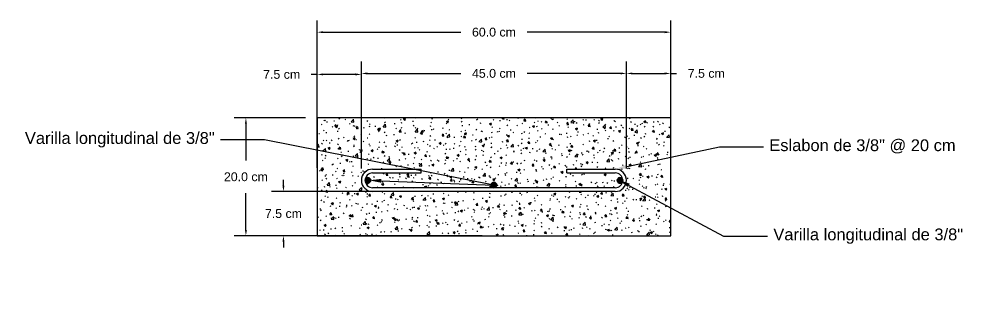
# Model space of a CAD drawing. Header units: metres. Extents: x 258817 to 259192, y 1878716 to 1878911.
# Drawn here: x 259034.751 to 259036.363, y 1878748.464 to 1878748.946 of the extents above; entities that cross this region are included whole.
import ezdxf
from ezdxf import colors
from ezdxf.entities.mleader import LeaderData, LeaderLine
from ezdxf.math import Vec2, Vec3

# ---------------------------------------------------------------- set-up
doc = ezdxf.new("R2010")
doc.units = ezdxf.units.M
doc.header["$MEASUREMENT"] = 0
doc.layers.add('Vistas', color=7, linetype='Continuous')
doc.styles.get("Standard").update_dxf_attribs({"font": 'arial.ttf'})
doc.dimstyles.new('1 a 5', dxfattribs={"dimtxt": 0.015, "dimasz": 0.01, "dimexe": 0.02, "dimexo": 0.02, "dimgap": 0.02, "dimtad": 0, "dimtih": 1, "dimtoh": 1, "dimdec": 1, "dimlfac": 100, "dimzin": 0, "dimdsep": 46, "dimtxsty": 'Standard', "dimcen": 0.01, "dimadec": 0, "dimazin": 0, "dimtfac": 1, "dimtdec": 1, "dimtofl": 0, "dimtmove": 0, "dimatfit": 3, "dimfxl": 1, "dimtolj": 1, "dimtzin": 0, "dimarcsym": 0})

# ---------------------------------------------------------------- blocks, each defined once
blk = doc.blocks.new('*D759')
at = {"layer": 'Defpoints', "color": 0, "transparency": 16777216}
for p in [(259035.1358, 1878748.7779), (259035.2568, 1878748.7779), (259035.2568, 1878748.5779)]:
    blk.add_point(p, dxfattribs=at)
at = {"layer": 'Vistas', "color": 0, "lineweight": -2, "transparency": 16777216}
for p, q in [((259035.2368, 1878748.7779), (259035.1158, 1878748.7779)), ((259035.1358, 1878748.7679), (259035.1358, 1878748.7055)), ((259035.1358, 1878748.5879), (259035.1358, 1878748.6502)), ((259035.2368, 1878748.5779), (259035.1158, 1878748.5779))]:
    blk.add_line(p, q, dxfattribs=at)
at = {"layer": 'Vistas', "color": 0, "transparency": 16777216}
for points in [[(259035.1341, 1878748.7679), (259035.1375, 1878748.7679), (259035.1358, 1878748.7779)], [(259035.1341, 1878748.5879), (259035.1375, 1878748.5879), (259035.1358, 1878748.5779)]]:
    blk.add_solid(points, dxfattribs=at)
at = {"layer": 'Vistas', "color": 0, "transparency": 16777216, "insert": (259035.1358, 1878748.6779), "char_height": 0.015, "attachment_point": 5}
blk.add_mtext('\\A1;20.0 cm', dxfattribs=at)
blk = doc.blocks.new('*D760')
at = {"layer": 'Defpoints', "color": 0, "transparency": 16777216}
for p in [(259035.8568, 1878748.9234), (259035.2568, 1878748.7779), (259035.8568, 1878748.7779)]:
    blk.add_point(p, dxfattribs=at)
at = {"layer": 'Vistas', "color": 0, "lineweight": -2, "transparency": 16777216}
for p, q in [((259035.2568, 1878748.7979), (259035.2568, 1878748.9434)), ((259035.8568, 1878748.7979), (259035.8568, 1878748.9434)), ((259035.2668, 1878748.9234), (259035.5006, 1878748.9234)), ((259035.8468, 1878748.9234), (259035.613, 1878748.9234))]:
    blk.add_line(p, q, dxfattribs=at)
at = {"layer": 'Vistas', "color": 0, "transparency": 16777216}
for points in [[(259035.2668, 1878748.9251), (259035.2668, 1878748.9217), (259035.2568, 1878748.9234)], [(259035.8468, 1878748.9251), (259035.8468, 1878748.9217), (259035.8568, 1878748.9234)]]:
    blk.add_solid(points, dxfattribs=at)
at = {"layer": 'Vistas', "color": 0, "transparency": 16777216, "insert": (259035.5568, 1878748.9234), "char_height": 0.015, "attachment_point": 5}
blk.add_mtext('\\A1;60.0 cm', dxfattribs=at)
blk = doc.blocks.new('*D761')
at = {"layer": 'Defpoints', "color": 0, "transparency": 16777216}
for p in [(259035.2568, 1878748.8517), (259035.2568, 1878748.6731), (259035.3318, 1878748.6731)]:
    blk.add_point(p, dxfattribs=at)
at = {"layer": 'Vistas', "color": 0, "lineweight": -2, "transparency": 16777216}
for p, q in [((259035.2568, 1878748.6931), (259035.2568, 1878748.8717)), ((259035.3318, 1878748.6931), (259035.3318, 1878748.8717)), ((259035.2568, 1878748.8517), (259035.2468, 1878748.8517)), ((259035.3218, 1878748.8517), (259035.2668, 1878748.8517))]:
    blk.add_line(p, q, dxfattribs=at)
at = {"layer": 'Vistas', "color": 0, "transparency": 16777216}
for points in [[(259035.2668, 1878748.8534), (259035.2668, 1878748.85), (259035.2568, 1878748.8517)], [(259035.3218, 1878748.8534), (259035.3218, 1878748.85), (259035.3318, 1878748.8517)]]:
    blk.add_solid(points, dxfattribs=at)
at = {"layer": 'Vistas', "color": 0, "transparency": 16777216, "insert": (259035.1965, 1878748.8517), "char_height": 0.015, "attachment_point": 5}
blk.add_mtext('\\A1;7.5 cm', dxfattribs=at)
blk = doc.blocks.new('*D762')
at = {"layer": 'Defpoints', "color": 0, "transparency": 16777216}
for p in [(259035.7818, 1878748.8534), (259035.3318, 1878748.6719), (259035.7818, 1878748.6719)]:
    blk.add_point(p, dxfattribs=at)
at = {"layer": 'Vistas', "color": 0, "lineweight": -2, "transparency": 16777216}
for p, q in [((259035.3318, 1878748.6919), (259035.3318, 1878748.8734)), ((259035.7818, 1878748.6919), (259035.7818, 1878748.8734)), ((259035.3418, 1878748.8534), (259035.5003, 1878748.8534)), ((259035.7718, 1878748.8534), (259035.6133, 1878748.8534))]:
    blk.add_line(p, q, dxfattribs=at)
at = {"layer": 'Vistas', "color": 0, "transparency": 16777216}
for points in [[(259035.3418, 1878748.855), (259035.3418, 1878748.8517), (259035.3318, 1878748.8534)], [(259035.7718, 1878748.855), (259035.7718, 1878748.8517), (259035.7818, 1878748.8534)]]:
    blk.add_solid(points, dxfattribs=at)
at = {"layer": 'Vistas', "color": 0, "transparency": 16777216, "insert": (259035.5568, 1878748.8534), "char_height": 0.015, "attachment_point": 5}
blk.add_mtext('\\A1;45.0 cm', dxfattribs=at)
blk = doc.blocks.new('*D763')
at = {"layer": 'Defpoints', "color": 0, "transparency": 16777216}
for p in [(259035.8568, 1878748.8534), (259035.7818, 1878748.6719), (259035.8568, 1878748.6719)]:
    blk.add_point(p, dxfattribs=at)
at = {"layer": 'Vistas', "color": 0, "lineweight": -2, "transparency": 16777216}
for p, q in [((259035.7818, 1878748.6919), (259035.7818, 1878748.8734)), ((259035.8568, 1878748.6919), (259035.8568, 1878748.8734)), ((259035.7918, 1878748.8534), (259035.8468, 1878748.8534)), ((259035.8568, 1878748.8534), (259035.8668, 1878748.8534))]:
    blk.add_line(p, q, dxfattribs=at)
at = {"layer": 'Vistas', "color": 0, "transparency": 16777216}
for points in [[(259035.7918, 1878748.855), (259035.7918, 1878748.8517), (259035.7818, 1878748.8534)], [(259035.8468, 1878748.855), (259035.8468, 1878748.8517), (259035.8568, 1878748.8534)]]:
    blk.add_solid(points, dxfattribs=at)
at = {"layer": 'Vistas', "color": 0, "transparency": 16777216, "insert": (259035.9171, 1878748.8534), "char_height": 0.015, "attachment_point": 5}
blk.add_mtext('\\A1;7.5 cm', dxfattribs=at)
blk = doc.blocks.new('*D764')
at = {"layer": 'Defpoints', "color": 0, "transparency": 16777216}
for p in [(259035.1995, 1878748.6529), (259035.5568, 1878748.6529), (259035.5568, 1878748.5779)]:
    blk.add_point(p, dxfattribs=at)
at = {"layer": 'Vistas', "color": 0, "lineweight": -2, "transparency": 16777216}
for p, q in [((259035.1995, 1878748.6629), (259035.1995, 1878748.6729)), ((259035.5368, 1878748.6529), (259035.1795, 1878748.6529)), ((259035.5368, 1878748.5779), (259035.1795, 1878748.5779)), ((259035.1995, 1878748.5679), (259035.1995, 1878748.5579))]:
    blk.add_line(p, q, dxfattribs=at)
at = {"layer": 'Vistas', "color": 0, "transparency": 16777216}
for points in [[(259035.1978, 1878748.6629), (259035.2012, 1878748.6629), (259035.1995, 1878748.6529)], [(259035.1978, 1878748.5679), (259035.2012, 1878748.5679), (259035.1995, 1878748.5779)]]:
    blk.add_solid(points, dxfattribs=at)
at = {"layer": 'Vistas', "color": 0, "transparency": 16777216, "insert": (259035.1995, 1878748.6154), "char_height": 0.015, "attachment_point": 5}
blk.add_mtext('\\A1;7.5 cm', dxfattribs=at)

msp = doc.modelspace()

# ---------------------------------------------------------------- hatches: boundary and pattern name
at = {"layer": 'Vistas'}
h = msp.add_hatch(dxfattribs=at)
h.set_pattern_fill('FP_1', color=256, scale=0.001, style=0, pattern_type=2)
h.set_pattern_definition([(50, (259007.244453, 1878762.608308), (0.0364365, -0.003187713), [0.00381, -0.04191]), (355, (259007.244453, 1878762.60831), (-0.00704845, 0.03821172), [0.003048, -0.033528]), (100.451, (259007.24749, 1878762.608042), (0.029388573, 0.035022944), [0.003238, -0.035618]), (46.184, (259007.244453, 1878762.61847), (0.054216056, -0.008408366), [0.005715, -0.062865]), (96.636, (259007.24897, 1878762.617767), (0.0474805, 0.04948544), [0.004857, -0.053427]), (351.184, (259007.244453, 1878762.61847), (0.04748106, 0.0494846), [0.004572, -0.050292]), (21, (259007.249533, 1878762.615928), (0.030322646, -0.020452802), [0.00381, -0.04191]), (326, (259007.249533, 1878762.61593), (0.012360696, 0.03683788), [0.003048, -0.033528]), (71.451, (259007.25206, 1878762.614224), (0.042683285, 0.016383894), [0.003238, -0.035618]), (37.5, (259007.244453, 1878762.608308), (0.000618067, 0.0169108196), [0.001676, -0.031445, 0.001676, -0.03236, -0.033655]), (37.5, (259007.244453, 1878762.608308), (0.000618067, 0.0169108196), [-0.067158, 0.001676, -0.031979]), (7.5, (259007.244453, 1878762.608308), (0.013364138, 0.020035779), [0.001676, -0.017729, 0.001676, -0.030683, -0.012827]), (7.5, (259007.244453, 1878762.608308), (0.013364138, 0.020035779), [-0.051765, 0.001676, -0.011151]), (327.5, (259007.233124, 1878762.608308), (0.027118159, -0.0011460587), [0.001676, -0.011024, 0.001676, -0.037948, -0.052578]), (327.5, (259007.233124, 1878762.608308), (0.027118159, -0.0011460587), [-0.052324, 0.001676, -0.050902]), (317.5, (259007.228044, 1878762.608308), (0.02962579, 0.00508507), [0.001676, -0.014834, 0.001676, -0.024638, -0.037338]), (317.5, (259007.228044, 1878762.608308), (0.02962579, 0.00508507), [-0.042824, 0.001676, -0.035662])])
h.paths.add_polyline_path([(259035.76911, 1878748.57788), (259035.85681, 1878748.57788), (259035.85681, 1878748.77788), (259035.25681, 1878748.77788), (259035.25681, 1878748.57788), (259035.76769, 1878748.57788)])
h.paths.add_polyline_path([(259035.62054, 1878748.65288), (259035.35086, 1878748.65288), (259035.34593, 1878748.65353), (259035.34134, 1878748.65544), (259035.33739, 1878748.65846), (259035.33436, 1878748.66241), (259035.33246, 1878748.667), (259035.33181, 1878748.67193), (259035.33246, 1878748.67686), (259035.33436, 1878748.68146), (259035.33739, 1878748.6854), (259035.34134, 1878748.68843), (259035.34593, 1878748.69033), (259035.35086, 1878748.69098), (259035.43341, 1878748.69098), (259035.43341, 1878748.68463), (259035.35086, 1878748.68463), (259035.34757, 1878748.6842), (259035.34451, 1878748.68293), (259035.34188, 1878748.68091), (259035.33986, 1878748.67828), (259035.33859, 1878748.67522), (259035.33816, 1878748.67193), (259035.33859, 1878748.66865), (259035.33986, 1878748.66558), (259035.34188, 1878748.66295), (259035.34451, 1878748.66094), (259035.34757, 1878748.65967), (259035.35086, 1878748.65923), (259035.76276, 1878748.65923), (259035.76605, 1878748.65967), (259035.76911, 1878748.66094), (259035.77174, 1878748.66295), (259035.77376, 1878748.66558), (259035.77503, 1878748.66865), (259035.77546, 1878748.67193), (259035.77503, 1878748.67522), (259035.77376, 1878748.67828), (259035.77174, 1878748.68091), (259035.76911, 1878748.68293), (259035.76605, 1878748.6842), (259035.76276, 1878748.68463), (259035.68021, 1878748.68463), (259035.68021, 1878748.69098), (259035.76276, 1878748.69098), (259035.76769, 1878748.69033), (259035.77229, 1878748.68843), (259035.77623, 1878748.6854), (259035.77926, 1878748.68146), (259035.78116, 1878748.67686), (259035.78181, 1878748.67193), (259035.78116, 1878748.667), (259035.77926, 1878748.66241), (259035.77623, 1878748.65846), (259035.77229, 1878748.65544), (259035.76769, 1878748.65353), (259035.76276, 1878748.65288)])
h = msp.add_hatch(color=256, dxfattribs=at)
edge = h.paths.add_edge_path()
edge.add_arc((259035.34292, 1878748.67193), 0.00476, 0, 360)
for points in [[(259035.34224, 1878748.66722), (259035.3449, 1878748.6676), (259035.34693, 1878748.66936), (259035.34769, 1878748.67193), (259035.34693, 1878748.67451), (259035.3449, 1878748.67627), (259035.34224, 1878748.67665), (259035.3398, 1878748.67553), (259035.33835, 1878748.67328), (259035.33835, 1878748.67059), (259035.3398, 1878748.66833)], [(259035.77204, 1878748.66736), (259035.7743, 1878748.66882), (259035.77541, 1878748.67126), (259035.77503, 1878748.67391), (259035.77327, 1878748.67594), (259035.7707, 1878748.6767), (259035.76812, 1878748.67594), (259035.76637, 1878748.67391), (259035.76598, 1878748.67126), (259035.7671, 1878748.66882), (259035.76936, 1878748.66736)], [(259035.55613, 1878748.65928), (259035.55879, 1878748.65966), (259035.56082, 1878748.66142), (259035.56157, 1878748.664), (259035.56082, 1878748.66657), (259035.55879, 1878748.66833), (259035.55613, 1878748.66871), (259035.55369, 1878748.6676), (259035.55224, 1878748.66534), (259035.55224, 1878748.66265), (259035.55369, 1878748.6604)]]:
    msp.add_hatch(color=256, dxfattribs=at).paths.add_polyline_path(points)
h = msp.add_hatch(color=256, dxfattribs=at)
edge = h.paths.add_edge_path()
edge.add_arc((259035.7707, 1878748.67193), 0.00476, 0, 360)
h = msp.add_hatch(color=256, dxfattribs=at)
edge = h.paths.add_edge_path()
edge.add_arc((259035.55681, 1878748.664), 0.00476, 0, 360)

# ---------------------------------------------------------------- linework, layer by layer
for p, q in [((259035.85681, 1878748.77788), (259035.25681, 1878748.77788)), ((259035.25681, 1878748.77788), (259035.25681, 1878748.57788)), ((259035.85681, 1878748.57788), (259035.85681, 1878748.77788)), ((259035.34224, 1878748.67665), (259035.3398, 1878748.67553)), ((259035.3449, 1878748.67627), (259035.34224, 1878748.67665)), ((259035.34693, 1878748.67451), (259035.3449, 1878748.67627)), ((259035.35086, 1878748.69098), (259035.43341, 1878748.69098)), ((259035.35086, 1878748.68463), (259035.43341, 1878748.68463)), ((259035.43341, 1878748.68463), (259035.43341, 1878748.69098)), ((259035.68021, 1878748.69098), (259035.76276, 1878748.69098)), ((259035.68021, 1878748.68463), (259035.68021, 1878748.69098)), ((259035.68021, 1878748.68463), (259035.76276, 1878748.68463)), ((259035.7707, 1878748.6767), (259035.76812, 1878748.67594)), ((259035.77327, 1878748.67594), (259035.7707, 1878748.6767)), ((259035.3398, 1878748.67553), (259035.33835, 1878748.67328)), ((259035.33835, 1878748.67328), (259035.33835, 1878748.67059)), ((259035.33835, 1878748.67059), (259035.3398, 1878748.66833)), ((259035.3398, 1878748.66833), (259035.34224, 1878748.66722)), ((259035.34224, 1878748.66722), (259035.3449, 1878748.6676)), ((259035.3449, 1878748.6676), (259035.34693, 1878748.66936)), ((259035.34769, 1878748.67193), (259035.34693, 1878748.67451)), ((259035.34693, 1878748.66936), (259035.34769, 1878748.67193)), ((259035.55369, 1878748.6676), (259035.55224, 1878748.66534)), ((259035.55224, 1878748.66534), (259035.55224, 1878748.66265)), ((259035.55224, 1878748.66265), (259035.55369, 1878748.6604)), ((259035.55613, 1878748.66871), (259035.55369, 1878748.6676)), ((259035.55369, 1878748.6604), (259035.55613, 1878748.65928)), ((259035.55879, 1878748.66833), (259035.55613, 1878748.66871)), ((259035.56082, 1878748.66657), (259035.55879, 1878748.66833)), ((259035.55879, 1878748.65966), (259035.56082, 1878748.66142)), ((259035.56157, 1878748.664), (259035.56082, 1878748.66657)), ((259035.56082, 1878748.66142), (259035.56157, 1878748.664)), ((259035.76637, 1878748.67391), (259035.76598, 1878748.67126)), ((259035.76598, 1878748.67126), (259035.7671, 1878748.66882)), ((259035.76812, 1878748.67594), (259035.76637, 1878748.67391)), ((259035.7671, 1878748.66882), (259035.76936, 1878748.66736)), ((259035.76936, 1878748.66736), (259035.77204, 1878748.66736)), ((259035.77204, 1878748.66736), (259035.7743, 1878748.66882)), ((259035.77503, 1878748.67391), (259035.77327, 1878748.67594)), ((259035.7743, 1878748.66882), (259035.77541, 1878748.67126)), ((259035.77541, 1878748.67126), (259035.77503, 1878748.67391)), ((259035.76276, 1878748.65923), (259035.35086, 1878748.65923)), ((259035.76276, 1878748.65288), (259035.35086, 1878748.65288)), ((259035.55613, 1878748.65928), (259035.55879, 1878748.65966)), ((259035.25681, 1878748.57788), (259035.85681, 1878748.57788))]:
    msp.add_line(p, q, dxfattribs=at)
for centre in [(259035.34292, 1878748.67193), (259035.7707, 1878748.67193), (259035.55681, 1878748.664)]:
    msp.add_circle(centre, 0.00476, dxfattribs=at)
for centre, radius, start, end in [((259035.35086, 1878748.67193), 0.01905, 90, 270), ((259035.35086, 1878748.67193), 0.0127, 90, 270), ((259035.76276, 1878748.67193), 0.01905, 270, 90), ((259035.76276, 1878748.67193), 0.0127, 270, 90)]:
    msp.add_arc(centre, radius, start, end, dxfattribs=at)

# ---------------------------------------------------------------- dimensions: what is measured, and where the dimension line sits
dim = msp.add_linear_dim(base=(259035.85681, 1878748.9234), p1=(259035.25681, 1878748.77788), p2=(259035.85681, 1878748.77788), dimstyle='1 a 5', override={"dimpost": ' cm'}, dxfattribs=at)
dim.commit()
dim.dimension.update_dxf_attribs({"geometry": '*D760', "text_midpoint": (259035.55681, 1878748.9234)})

# ---------------------------------------------------------------- next in the draw order: leaders
ml = msp.add_multileader_mtext('Standard', dxfattribs=at)
ml.set_content('Varilla longitudinal de 3/8"', color=256)
ml.set_leader_properties()
ml.build(insert=Vec2(0, 0))
ml.multileader.update_dxf_attribs({"has_text_frame": 1, "dogleg_length": 0.36, "arrow_head_size": 0.02})
ctx = ml.context
ctx.base_point, ctx.char_height, ctx.arrow_head_size, ctx.landing_gap_size, ctx.plane_origin = Vec3(259034.75212, 1878748.74081), 0.02, 0.02, 0.01, Vec3(259035.3456, 1878748.67188)
ctx.text_align_type = 2
notes = []
notes.append((ctx, [(1, (1, 1, 0), (259035.16747, 1878748.74081), (-1, 0), 0.07465, [(1, [(259035.3456, 1878748.67188), (259035.55681, 1878748.664)], 0, [])])]))
ctx.mtext.insert, ctx.mtext.alignment, ctx.mtext.flow_direction = Vec3(259035.08281, 1878748.75375), 3, 5
ctx.mtext.has_bg_fill, ctx.mtext.bg_color, ctx.mtext.bg_scale_factor, ctx.mtext.bg_transparency, ctx.mtext.use_window_bg_color = 1, -1027028792, 1.5, 0, 1
ml = msp.add_multileader_mtext('Standard', dxfattribs=at)
ml.set_content('Varilla longitudinal de 3/8"', color=256)
ml.set_leader_properties()
ml.build(insert=Vec2(0, 0))
ml.multileader.update_dxf_attribs({"has_text_frame": 1, "dogleg_length": 0.36, "arrow_head_size": 0.02})
ctx = ml.context
ctx.base_point, ctx.char_height, ctx.arrow_head_size, ctx.landing_gap_size, ctx.plane_origin = Vec3(259036.02093, 1878748.57722), 0.02, 0.02, 0.01, Vec3(259035.76814, 1878748.67286)
notes.append((ctx, [(1, (1, 1, 0), (259035.94627, 1878748.57722), (1, 0), 0.07465, [(0, [(259035.76814, 1878748.67286)], 0, [])])]))
ctx.mtext.insert, ctx.mtext.flow_direction = Vec3(259036.03093, 1878748.59016), 5
ctx.mtext.has_bg_fill, ctx.mtext.bg_color, ctx.mtext.bg_scale_factor, ctx.mtext.bg_transparency, ctx.mtext.use_window_bg_color = 1, -1027028792, 1.5, 0, 1
for ctx, leaders in notes:
    for number, flags, end, landing, length, lines in leaders:
        leader = LeaderData()
        leader.index, (leader.has_last_leader_line, leader.has_dogleg_vector, leader.attachment_direction) = number, flags
        leader.last_leader_point, leader.dogleg_vector, leader.dogleg_length = Vec3(end), Vec3(landing), length
        for number, points, colour, breaks in lines:
            line = LeaderLine()
            line.index, line.vertices, line.color, line.breaks = number, Vec3.list(points), colors.encode_raw_color(colour), breaks
            leader.lines.append(line)
        ctx.leaders.append(leader)

# ---------------------------------------------------------------- next in the draw order: dimensions: what is measured, and where the dimension line sits
dim = msp.add_linear_dim(base=(259035.25681, 1878748.85171), p1=(259035.33185, 1878748.67314), p2=(259035.25681, 1878748.67314), dimstyle='1 a 5', override={"dimpost": ' cm'}, dxfattribs=at)
dim.commit()
dim.dimension.update_dxf_attribs({"geometry": '*D761', "text_midpoint": (259035.19654, 1878748.85171)})
dim = msp.add_linear_dim(base=(259035.1358, 1878748.77788), p1=(259035.25681, 1878748.57788), p2=(259035.25681, 1878748.77788), angle=90, dimstyle='1 a 5', override={"dimpost": ' cm'}, dxfattribs=at)
dim.commit()
dim.dimension.update_dxf_attribs({"geometry": '*D759', "text_midpoint": (259035.1358, 1878748.67788)})
dim = msp.add_linear_dim(base=(259035.19951, 1878748.65288), p1=(259035.55681, 1878748.57788), p2=(259035.55681, 1878748.65288), angle=90, dimstyle='1 a 5', override={"dimpost": ' cm'}, dxfattribs=at)
dim.commit()
dim.dimension.update_dxf_attribs({"geometry": '*D764', "text_midpoint": (259035.19951, 1878748.61538), "dimtype": 160})

# ---------------------------------------------------------------- next in the draw order: leaders
ml = msp.add_multileader_mtext('Standard', dxfattribs=at)
ml.set_content('Eslabon de 3/8" @ 20 cm', color=256)
ml.set_leader_properties()
ml.build(insert=Vec2(0, 0))
ml.multileader.update_dxf_attribs({"has_text_frame": 1, "dogleg_length": 0.36, "arrow_head_size": 0.02})
ctx = ml.context
ctx.base_point, ctx.char_height, ctx.arrow_head_size, ctx.landing_gap_size, ctx.plane_origin = Vec3(259036.01406, 1878748.72857), 0.02, 0.02, 0.01, Vec3(259035.76276, 1878748.69098)
notes = []
notes.append((ctx, [(1, (1, 1, 0), (259035.93941, 1878748.72857), (1, 0), 0.07465, [(0, [(259035.76276, 1878748.69098)], 0, [])])]))
ctx.mtext.insert, ctx.mtext.flow_direction = Vec3(259036.02406, 1878748.74151), 5
ctx.mtext.has_bg_fill, ctx.mtext.bg_color, ctx.mtext.bg_scale_factor, ctx.mtext.bg_transparency, ctx.mtext.use_window_bg_color = 1, -1027028792, 1.5, 0, 1
for ctx, leaders in notes:
    for number, flags, end, landing, length, lines in leaders:
        leader = LeaderData()
        leader.index, (leader.has_last_leader_line, leader.has_dogleg_vector, leader.attachment_direction) = number, flags
        leader.last_leader_point, leader.dogleg_vector, leader.dogleg_length = Vec3(end), Vec3(landing), length
        for number, points, colour, breaks in lines:
            line = LeaderLine()
            line.index, line.vertices, line.color, line.breaks = number, Vec3.list(points), colors.encode_raw_color(colour), breaks
            leader.lines.append(line)
        ctx.leaders.append(leader)

# ---------------------------------------------------------------- next in the draw order: dimensions: what is measured, and where the dimension line sits
for base, p1, p2, picture, middle in [((259035.78181, 1878748.85338), (259035.33181, 1878748.67193), (259035.78181, 1878748.67193), '*D762', (259035.55681, 1878748.85338)), ((259035.85681, 1878748.85338), (259035.78181, 1878748.67193), (259035.85681, 1878748.67193), '*D763', (259035.91708, 1878748.85338))]:
    dim = msp.add_linear_dim(base=base, p1=p1, p2=p2, dimstyle='1 a 5', override={"dimpost": ' cm'}, dxfattribs=at)
    dim.commit()
    dim.dimension.update_dxf_attribs({"geometry": picture, "text_midpoint": middle})

doc.saveas('drawing.dxf')
